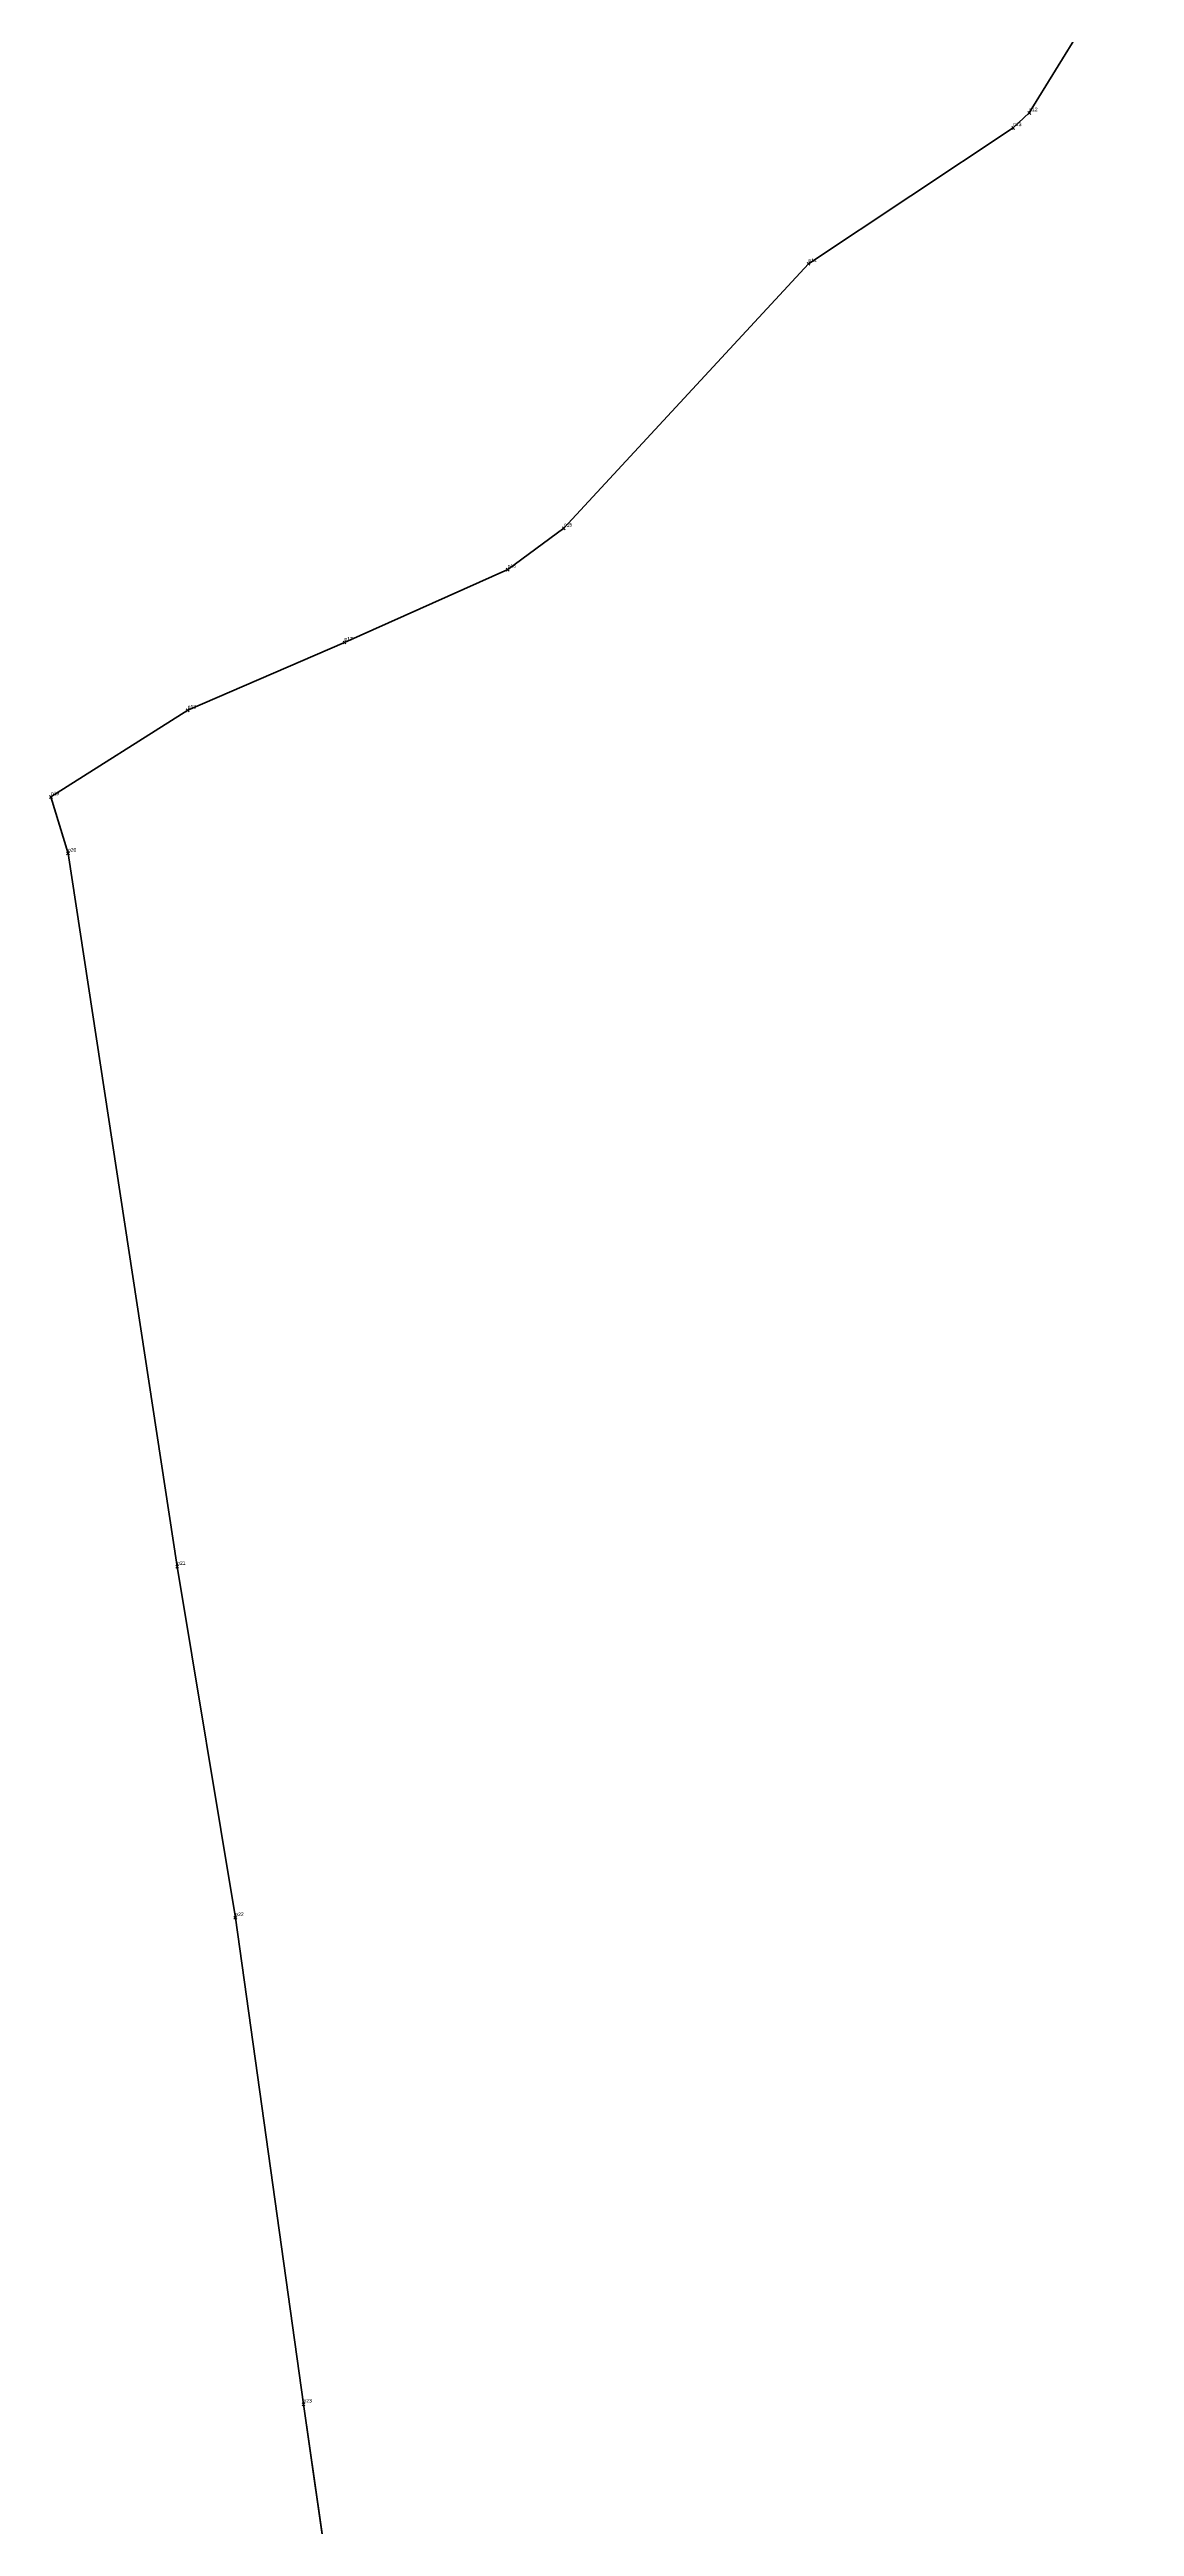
# Model space of a CAD drawing. Header units: millimetres. Extents: x 560037 to 560788, y 1315884 to 1316935.
# Drawn here: x 560634.7 to 560786.8, y 1316231.2 to 1316578.5 of the extents above; entities that cross this region are included whole.
import ezdxf

# ---------------------------------------------------------------- set-up
doc = ezdxf.new("R2010")
doc.units = ezdxf.units.MM
doc.header["$PDMODE"] = 3
doc.header["$PDSIZE"] = 0.2
doc.layers.get('0').update_dxf_attribs({"color": 1, "linetype": 'CONTINUOUS', "lineweight": 100})
doc.layers.add('CVL_CUADCON_TIT', color=1, linetype='CONTINUOUS')
for name, color, linetype, lineweight in [('Line', 250, 'CONTINUOUS', 100), ('Point', 5, 'CONTINUOUS', 100), ('Point_Name', 1, 'CONTINUOUS', 100)]:
    doc.layers.add(name, color=color, linetype=linetype, lineweight=lineweight)
doc.styles.get("Standard").update_dxf_attribs({"font": 'arial.ttf', "width": 0.65})

msp = doc.modelspace()

# ---------------------------------------------------------------- linework, layer by layer
msp.add_lwpolyline([(560786.79, 1316593.6), (560772.05, 1316569.61), (560769.79, 1316567.51), (560741.09, 1316548.45), (560706.81, 1316511.38), (560698.93, 1316505.59), (560676.05, 1316495.37), (560654.08, 1316485.86), (560634.91, 1316473.71), (560637.3, 1316465.8), (560652.61, 1316365.8), (560660.76, 1316316.57), (560670.31, 1316248.36), (560679.84, 1316182.18), (560684.7, 1316145.8), (560691.97, 1316104.07), (560699.89, 1316045.45)])
at = {"layer": 'CVL_CUADCON_TIT'}
for p, q in [((560772.05, 1316569.61), (560786.79, 1316593.6)), ((560769.79, 1316567.51), (560772.05, 1316569.61)), ((560741.09, 1316548.45), (560769.79, 1316567.51)), ((560706.81, 1316511.38), (560741.09, 1316548.45)), ((560698.93, 1316505.59), (560706.81, 1316511.38)), ((560676.05, 1316495.37), (560698.93, 1316505.59)), ((560654.08, 1316485.86), (560676.05, 1316495.37)), ((560634.91, 1316473.71), (560654.08, 1316485.86)), ((560637.3, 1316465.8), (560634.91, 1316473.71)), ((560652.61, 1316365.8), (560637.3, 1316465.8)), ((560660.76, 1316316.57), (560652.61, 1316365.8)), ((560670.31, 1316248.36), (560660.76, 1316316.57)), ((560679.84, 1316182.18), (560670.31, 1316248.36))]:
    msp.add_line(p, q, dxfattribs=at)
at = {"layer": 'CVL_CUADCON_TIT', "color": 0}
msp.add_lwpolyline([(560786.79, 1316593.6), (560772.05, 1316569.61), (560769.79, 1316567.51), (560741.09, 1316548.45), (560706.81, 1316511.38), (560698.93, 1316505.59), (560676.05, 1316495.37), (560654.08, 1316485.86), (560634.91, 1316473.71), (560637.3, 1316465.8), (560652.61, 1316365.8), (560660.76, 1316316.57), (560670.31, 1316248.36), (560679.84, 1316182.18)], dxfattribs=at)
at = {"layer": 'Line'}
for points in [[(560769.79, 1316567.51, 0), (560772.05, 1316569.61, 0)], [(560741.09, 1316548.45, 0), (560769.79, 1316567.51, 0)], [(560741.09, 1316548.45, 0), (560706.81, 1316511.38, 0), (560698.93, 1316505.59, 0), (560676.05, 1316495.37, 0)], [(560654.08, 1316485.86, 0), (560654.08, 1316485.86, 0), (560634.91, 1316473.71, 0), (560637.3, 1316465.8, 0), (560652.61, 1316365.8, 0), (560660.76, 1316316.57, 0), (560670.31, 1316248.36, 0)]]:
    msp.add_polyline3d(points, dxfattribs=at)
at = {"layer": 'Point'}
for p in [(560772.05, 1316569.61, 183.3), (560769.79, 1316567.51, 183.27), (560741.09, 1316548.45, 184.66), (560706.81, 1316511.38, 181.5), (560698.93, 1316505.59, 180.92), (560676.05, 1316495.37, 181.8), (560654.08, 1316485.86, 182.19), (560634.91, 1316473.71, 184.16), (560637.3, 1316465.8, 184.95), (560652.61, 1316365.8, 193.21), (560660.76, 1316316.57, 178.78), (560670.31, 1316248.36, 173.8)]:
    msp.add_point(p, dxfattribs=at)

# ---------------------------------------------------------------- texts
at = {"layer": 'Point_Name'}
for s, p in [('p12', (560772.05, 1316569.86)), ('p13', (560769.79, 1316567.76)), ('p14', (560741.09, 1316548.7)), ('p15', (560706.81, 1316511.63)), ('p16', (560698.93, 1316505.84)), ('p17', (560676.05, 1316495.62)), ('p18', (560654.08, 1316486.11)), ('p19', (560634.91, 1316473.96)), ('p20', (560637.3, 1316466.05)), ('p21', (560652.61, 1316366.05)), ('p22', (560660.76, 1316316.82)), ('p23', (560670.31, 1316248.61))]:
    msp.add_text(s, height=0.5, dxfattribs=at).set_placement(p)

doc.saveas('drawing.dxf')
